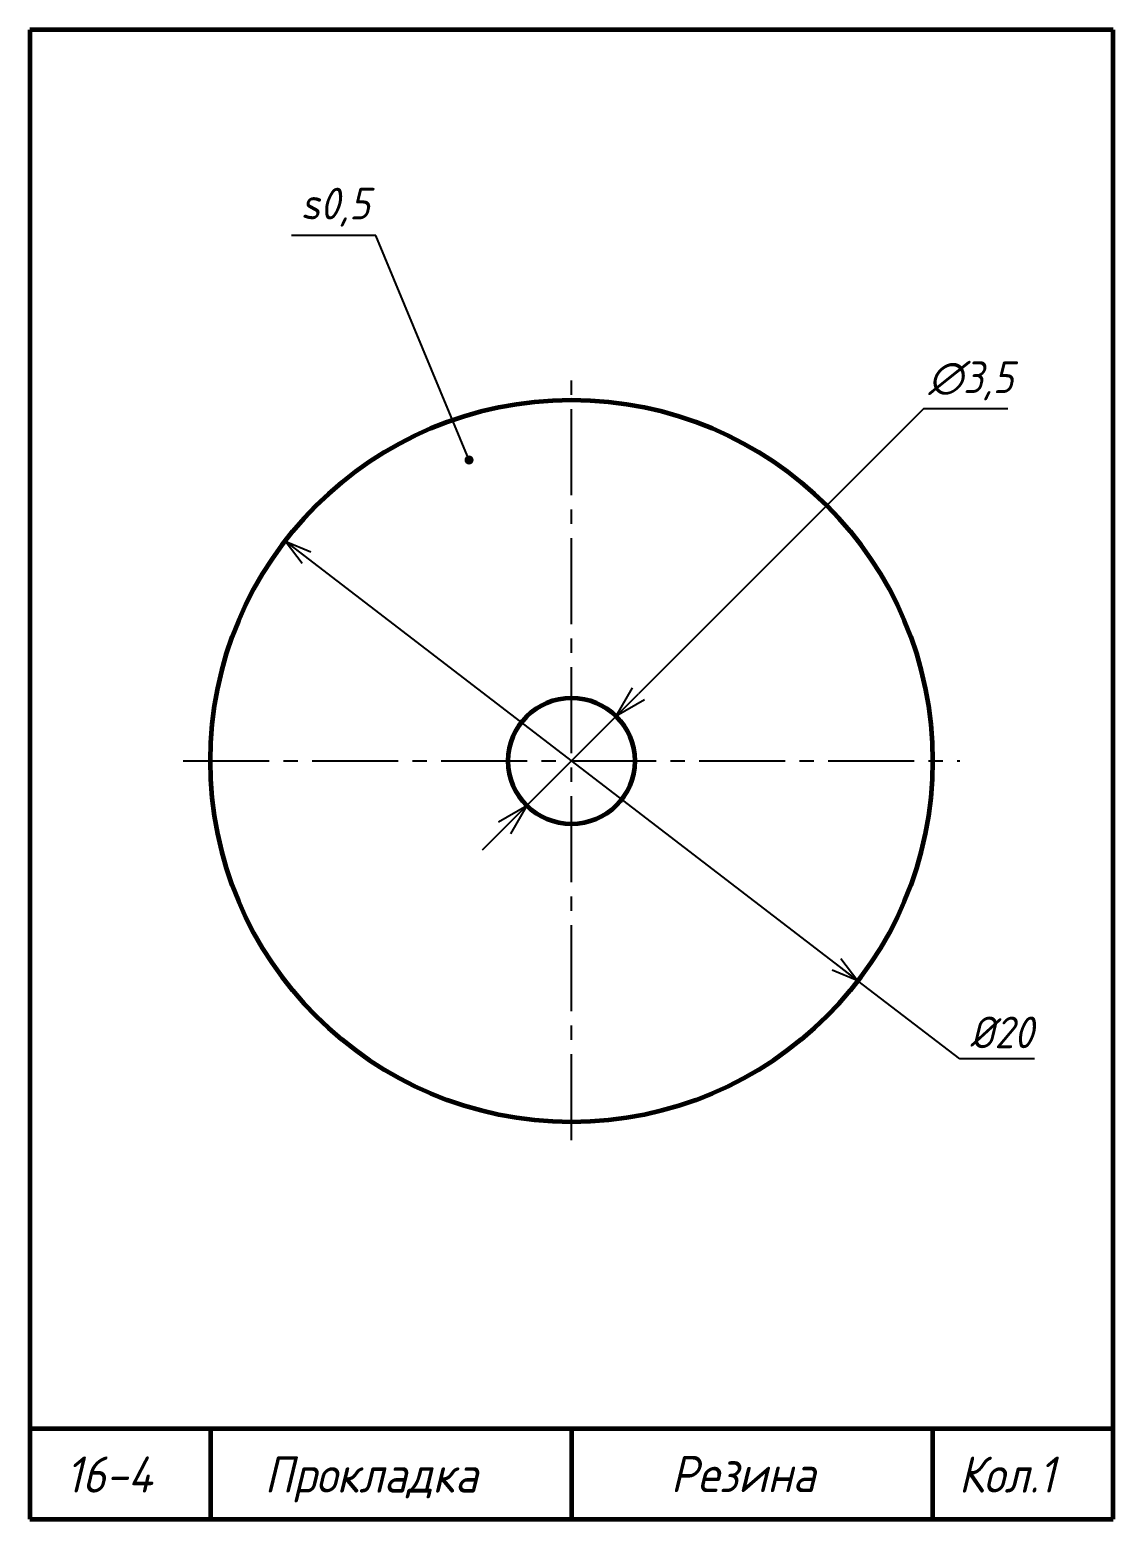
# Model space of a CAD drawing. Header units: millimetres. Extents: x -255 to 513, y 132 to 472.
# Drawn here: x 10 to 130, y 307 to 472 of the extents above; entities that cross this region are included whole.
import ezdxf

# ---------------------------------------------------------------- set-up
doc = ezdxf.new("R2010")
doc.units = ezdxf.units.MM
doc.header["$LTSCALE"] = 0.5
doc.linetypes.add('CENTER2', pattern=[28.575, 19.05, -3.175, 3.175, -3.175])
doc.layers.get('Defpoints').update_dxf_attribs({"color": 5})
doc.styles.get("Standard").update_dxf_attribs({"font": 'isocpeui.ttf', "width": 0.9})
doc.dimstyles.new('Standart 1', dxfattribs={"dimtxt": 3.5, "dimasz": 3.5, "dimexe": 2, "dimexo": 0, "dimgap": 1, "dimtad": 1, "dimtoh": 1, "dimdec": 0, "dimtxsty": 'Standard', "dimblk": 'OPEN30', "dimcen": 2.5, "dimadec": 0, "dimazin": 0, "dimtfac": 1, "dimtdec": 0, "dimtmove": 0, "dimatfit": 3, "dimldrblk": 'DOTSMALL', "dimfxl": 0, "dimarcsym": 0})

# ---------------------------------------------------------------- blocks, each defined once
blk = doc.blocks.new('_Open30')
at = {"color": 0, "linetype": 'ByBlock', "lineweight": -2}
for p, q in [((-1, 0.268), (0, 0)), ((0, 0), (-1, -0.268)), ((0, 0), (-1, 0))]:
    blk.add_line(p, q, dxfattribs=at)
blk = doc.blocks.new('*D63')
at = {"color": 0, "lineweight": -2}
for p, q in [((109, 430), (77.42, 398.42)), ((118.33, 430), (109, 430)), ((65.05, 386.05), (74.95, 395.95)), ((62.58, 383.58), (60.1, 381.1))]:
    blk.add_line(p, q, dxfattribs=at)
at = {"layer": 'Defpoints', "color": 0}
for p in [(74.95, 395.95), (65.05, 386.05)]:
    blk.add_point(p, dxfattribs=at)
at = {"color": 0, "lineweight": -2, "xscale": 3.5, "yscale": 3.5, "zscale": 3.5}
for p, rotation in [((74.95, 395.95), 225.0000000000005), ((65.05, 386.05), 45.00000000000048)]:
    blk.add_blockref('_Open30', p, dxfattribs=dict(at, rotation=rotation))
at = {"color": 0, "lineweight": -3, "insert": (114.25, 433.1), "char_height": 3.5, "attachment_point": 5}
blk.add_mtext('∅3,5', dxfattribs=at)
blk = doc.blocks.new('_DotSmall')
at = {"color": 0, "linetype": 'ByBlock', "const_width": 0.5}
blk.add_lwpolyline([(-0.0625, 0, 1), (0.0625, 0, 1)], format="xyb", close=True, dxfattribs=at)

msp = doc.modelspace()

# ---------------------------------------------------------------- linework, layer by layer
at = {"color": 7, "lineweight": 60}
for p, q in [((10, 472), (10, 307)), ((130, 472), (10, 472)), ((130, 307), (130, 472)), ((10, 317), (10, 307)), ((130, 317), (10, 317)), ((30, 317), (30, 307)), ((70, 317), (70, 307)), ((110, 317), (110, 307)), ((10, 307), (130, 307))]:
    msp.add_line(p, q, dxfattribs=at)
at = {"color": 7, "lineweight": -3}
for p, q in [((48.31, 449.21), (39, 449.21)), ((58.65, 424.34), (48.31, 449.21)), ((38.27, 415.35), (101.73, 366.65)), ((113, 358), (101.73, 366.65)), ((121.28, 358), (113, 358))]:
    msp.add_line(p, q, dxfattribs=at)
at = {"color": 7, "linetype": 'CENTER2', "lineweight": -3}
for p, q in [((70, 349), (70, 434)), ((27, 391), (113, 391))]:
    msp.add_line(p, q, dxfattribs=at)
at = {"color": 7, "const_width": 0.5}
msp.add_lwpolyline([(58.4, 424.34, 1), (58.9, 424.34, 1)], format="xyb", close=True, dxfattribs=at)
at = {"color": 7, "lineweight": 60}
for radius in [40, 7]:
    msp.add_circle((70, 391), radius, dxfattribs=at)

# ---------------------------------------------------------------- block references
at = {"color": 7, "lineweight": -3, "yscale": 3, "zscale": 3}
for p, xscale, rotation in [((38.27, 415.35), 2.999999999999967, 142.4958576397301), ((101.73, 366.65), 3.000000000000012, 322.4958576397307)]:
    msp.add_blockref('_Open30', p, dxfattribs=dict(at, xscale=xscale, rotation=rotation))

# ---------------------------------------------------------------- texts
at = {"color": 7, "width": 0.9}
for s, height, p in [('s0,5', 3.5, (40, 451)), ('16-4', 4, (14, 309.95)), ('Прокладка', 4, (36, 309.95)), ('Резина', 4, (81, 310)), ('Кол.1', 4, (112.89, 309.95))]:
    msp.add_text(s, height=height, dxfattribs=at).set_placement(p)
at = {"color": 7, "lineweight": -3, "insert": (117.64, 360.93), "char_height": 3.5, "attachment_point": 5}
msp.add_mtext('%%c20', dxfattribs=at)

# ---------------------------------------------------------------- dimensions: what is measured, and where the dimension line sits
at = {"color": 7, "lineweight": -3}
dim = msp.add_diameter_dim_2p(p1=(65.05, 386.05), p2=(74.95, 395.95), text='∅3,5', dimstyle='Standart 1', dxfattribs=at)
dim.commit()
dim.dimension.update_dxf_attribs({"geometry": '*D63', "text_midpoint": (114.25, 430), "dimtype": 163})

doc.saveas('drawing.dxf')
